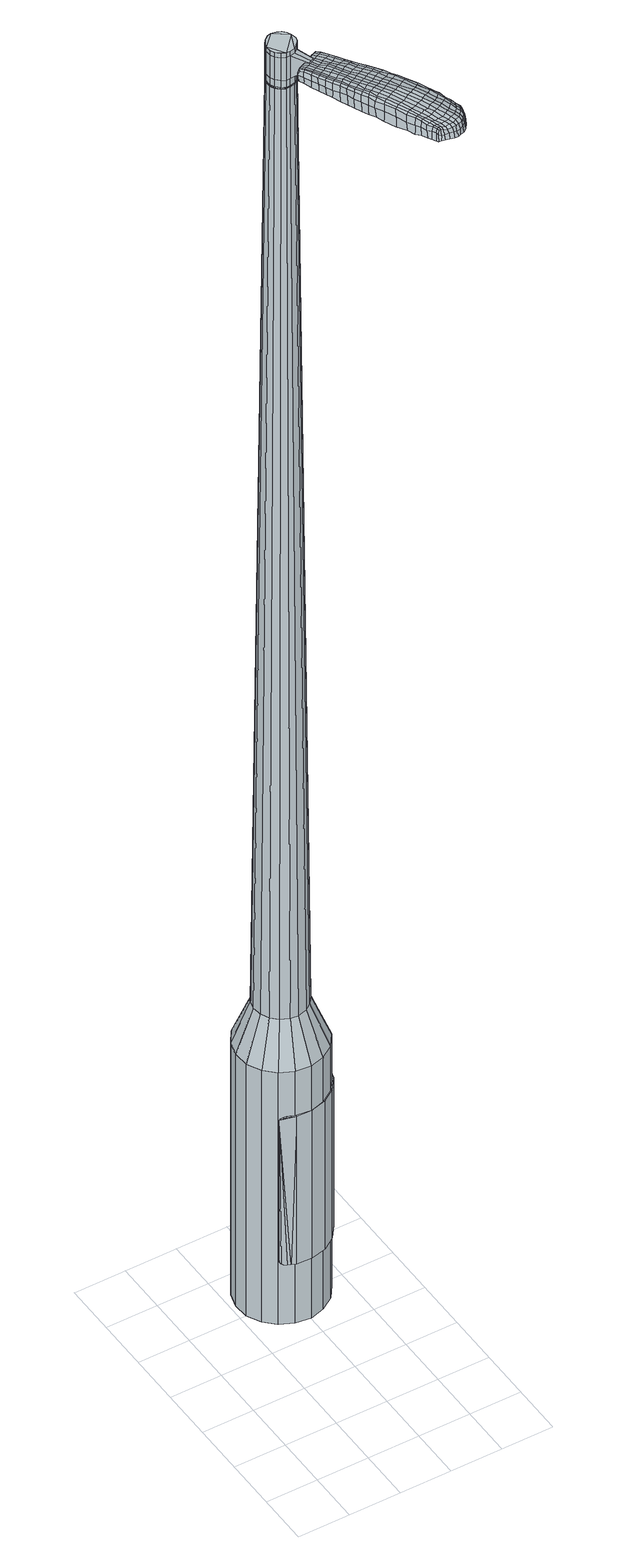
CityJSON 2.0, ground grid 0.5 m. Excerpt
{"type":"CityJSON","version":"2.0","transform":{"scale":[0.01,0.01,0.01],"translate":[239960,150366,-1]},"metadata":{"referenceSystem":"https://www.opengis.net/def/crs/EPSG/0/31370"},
"CityObjects":{
"object1":{"type":"GenericCityObject","attributes":{"cluster":806,"mean_distance_to_centroid":0.358,"new_centroid_x":239960.95,"new_centroid_y":150368.12,"mean_distance_to_camera":11.25,"H1":11.8,"H2":12.44,"Z_final":110.63,"cluster2":-1,"proj_x":239954.11,"proj_y":150371.3,"id_line":88921,"bearing_l":24.94,"distance":7.54,"orientation":"right","G_obj":294.94},"geometry":[{"type":"MultiSurface","lod":"2","boundaries":[[[0,1,2,3]],[[1,4,5,2]],[[4,6,7,5]],[[6,8,9,7]],[[8,10,11,9]],[[10,12,13,11]],[[12,14,15,13]],[[14,16,17,15]],[[16,18,19,17]],[[18,20,21,19]],[[20,22,23,21]],[[22,24,25,23]],[[24,26,27,25]],[[26,28,29,27]],[[28,30,31,29]],[[30,32,33,31]],[[32,34,35,33]],[[34,0,3,35]],[[36,37,38,39]],[[38,40,41,42]],[[41,43,42]],[[42,44,45,46]],[[45,47,46]],[[46,48,49,50]],[[49,51,50]],[[42,46,50,38]],[[50,52,39,38]],[[53,36,39]],[[2,5,7,35]],[[7,9,11,15]],[[11,13,15]],[[15,17,19,23]],[[19,21,23]],[[23,25,27,31]],[[27,29,31]],[[15,23,31,7]],[[31,33,35,7]],[[3,2,35]],[[1,0,54,55]],[[0,34,56,54]],[[34,32,57,56]],[[32,30,58,57]],[[30,28,59,58]],[[28,26,60,59]],[[26,24,61,60]],[[24,22,62,61]],[[22,20,63,62]],[[20,18,64,63]],[[18,16,65,64]],[[16,14,66,65]],[[14,12,67,66]],[[12,10,68,67]],[[10,8,69,68]],[[8,6,70,69]],[[6,4,71,70]],[[4,1,55,71]],[[55,54,72,73]],[[54,56,74,72]],[[56,57,75,74]],[[57,58,76,75]],[[58,59,77,76]],[[59,60,78,77]],[[60,61,79,78]],[[61,62,80,79]],[[62,63,81,80]],[[63,64,82,81]],[[64,65,83,82]],[[65,66,84,83]],[[66,67,85,84]],[[67,68,86,85]],[[68,69,87,86]],[[69,70,88,87]],[[70,71,89,88]],[[71,55,73,89]],[[90,91,92,93]],[[94,95,91,90]],[[96,97,95,94]],[[98,99,97,96]],[[77,100,99,98]],[[78,101,100,77]],[[79,102,101,78]],[[80,103,102,79]],[[104,105,103,80]],[[106,107,105,104]],[[108,109,107,106]],[[110,111,109,108]],[[85,112,111,110]],[[113,114,112,85]],[[115,116,114,113]],[[117,118,116,115]],[[119,120,118,117]],[[93,92,120,119]],[[121,122,123,124]],[[125,121,124,126]],[[127,125,126,128]],[[129,127,128,130]],[[131,129,130,132]],[[133,131,132,134]],[[135,133,134,136]],[[137,135,136,138]],[[139,137,138,140]],[[141,139,140,142]],[[143,141,142,144]],[[145,143,144,146]],[[147,145,146,148]],[[149,147,148,150]],[[151,149,150,152]],[[153,151,152,154]],[[73,72,90,93]],[[72,74,94,90]],[[74,75,96,94]],[[75,76,98,96]],[[76,77,98]],[[81,104,80]],[[81,82,106,104]],[[82,83,108,106]],[[83,84,110,108]],[[84,85,110]],[[86,113,85]],[[86,87,115,113]],[[87,88,117,115]],[[88,89,119,117]],[[89,73,93,119]],[[155,156,92,91]],[[156,157,120,92]],[[157,158,118,120]],[[158,159,116,118]],[[159,160,114,116]],[[160,112,114]],[[161,111,112]],[[161,162,109,111]],[[162,163,107,109]],[[163,164,105,107]],[[164,103,105]],[[165,99,100]],[[165,166,97,99]],[[166,167,95,97]],[[167,155,91,95]],[[39,52,153,168]],[[156,155,169,154]],[[53,39,168,122]],[[155,167,123,169]],[[36,53,122,121]],[[167,166,124,123]],[[37,36,121,125]],[[166,165,126,124]],[[38,37,125,127]],[[165,100,128,126]],[[40,38,127,129]],[[100,101,130,128]],[[41,40,129,131]],[[101,102,132,130]],[[43,41,131,133]],[[102,103,134,132]],[[42,43,133,135]],[[103,164,136,134]],[[44,42,135,137]],[[164,163,138,136]],[[45,44,137,139]],[[163,162,140,138]],[[47,45,139,141]],[[162,161,142,140]],[[46,47,141,143]],[[161,112,144,142]],[[48,46,143,145]],[[112,160,146,144]],[[49,48,145,147]],[[160,159,148,146]],[[51,49,147,149]],[[159,158,150,148]],[[50,51,149,151]],[[158,157,152,150]],[[52,50,151,153]],[[157,156,154,152]],[[153,154,170,171]],[[154,169,172,170]],[[169,123,173,172]],[[123,122,174,173]],[[122,168,175,174]],[[168,153,171,175]],[[176,177,178,179]],[[180,176,179,181]],[[176,180,182,183]],[[177,176,183,184]],[[185,186,187,188]],[[189,185,188,190]],[[185,189,191,192]],[[186,185,192,193]],[[194,195,196,197]],[[198,194,197,199]],[[194,198,200,201]],[[195,194,201,202]],[[203,204,205,206]],[[207,203,206,208]],[[203,207,209,210]],[[204,203,210,211]],[[212,213,214,215]],[[216,212,215,217]],[[212,216,218,219]],[[213,212,219,220]],[[221,222,223,224]],[[225,221,224,226]],[[221,225,227,228]],[[222,221,228,229]],[[230,231,232,233]],[[222,230,233,223]],[[230,222,229,234]],[[231,230,234,235]],[[236,237,238,239]],[[231,236,239,232]],[[236,231,235,240]],[[237,236,240,241]],[[242,180,181,243]],[[237,242,243,238]],[[242,237,241,244]],[[180,242,244,182]],[[245,246,247,248]],[[249,245,248,250]],[[245,249,251,252]],[[246,245,252,253]],[[254,255,256,257]],[[246,254,257,247]],[[254,246,253,258]],[[255,254,258,259]],[[260,261,262,263]],[[255,260,263,256]],[[260,255,259,264]],[[261,260,264,265]],[[266,267,268,269]],[[261,266,269,262]],[[266,261,265,270]],[[267,266,270,271]],[[272,177,184,273]],[[267,272,273,268]],[[272,267,271,274]],[[177,272,274,178]],[[275,276,277,278]],[[279,275,278,280]],[[275,279,281,282]],[[276,275,282,283]],[[284,285,286,287]],[[276,284,287,277]],[[284,276,283,288]],[[285,284,288,289]],[[290,291,292,293]],[[285,290,293,286]],[[290,285,289,294]],[[291,290,294,295]],[[296,189,190,297]],[[291,296,297,292]],[[296,291,295,298]],[[189,296,298,191]],[[299,300,301,302]],[[303,299,302,304]],[[299,303,305,306]],[[300,299,306,307]],[[308,309,310,311]],[[300,308,311,301]],[[308,300,307,312]],[[309,308,312,313]],[[314,315,316,317]],[[309,314,317,310]],[[314,309,313,318]],[[315,314,318,319]],[[320,321,322,323]],[[315,320,323,316]],[[320,315,319,324]],[[321,320,324,325]],[[326,186,193,327]],[[321,326,327,322]],[[326,321,325,328]],[[186,326,328,187]],[[329,215,214,330]],[[331,329,330,332]],[[329,331,333,334]],[[215,329,334,217]],[[335,331,332,336]],[[337,335,336,338]],[[335,337,339,340]],[[331,335,340,333]],[[341,337,338,342]],[[343,341,342,344]],[[341,343,345,346]],[[337,341,346,339]],[[347,343,344,348]],[[349,347,348,350]],[[347,349,351,352]],[[343,347,352,345]],[[353,349,350,354]],[[204,353,354,205]],[[353,204,211,355]],[[349,353,355,351]],[[356,357,202,201]],[[358,356,201,200]],[[356,358,359,360]],[[357,356,360,361]],[[362,363,361,360]],[[364,362,360,359]],[[362,364,365,366]],[[363,362,366,367]],[[368,369,367,366]],[[370,368,366,365]],[[368,370,371,372]],[[369,368,372,373]],[[374,375,373,372]],[[376,374,372,371]],[[374,376,209,207]],[[375,374,207,208]],[[377,378,379,380]],[[279,377,380,281]],[[377,279,280,381]],[[378,377,381,382]],[[383,198,199,384]],[[378,383,384,379]],[[383,378,382,385]],[[198,383,385,200]],[[386,387,388,389]],[[225,386,389,227]],[[386,225,226,390]],[[387,386,390,391]],[[392,393,394,395]],[[387,392,395,388]],[[392,387,391,396]],[[393,392,396,397]],[[398,195,202,399]],[[393,398,399,394]],[[398,393,397,400]],[[195,398,400,196]],[[401,402,403,404]],[[183,401,404,184]],[[401,183,182,405]],[[402,401,405,406]],[[407,408,409,410]],[[402,407,410,403]],[[407,402,406,411]],[[408,407,411,412]],[[413,206,205,414]],[[408,413,414,409]],[[413,408,412,415]],[[206,413,415,208]],[[416,417,418,419]],[[188,416,419,190]],[[416,188,187,420]],[[417,416,420,421]],[[422,210,209,423]],[[417,422,423,418]],[[422,417,421,424]],[[210,422,424,211]],[[425,426,427,428]],[[303,425,428,305]],[[425,303,304,429]],[[426,425,429,430]],[[431,216,217,432]],[[426,431,432,427]],[[431,426,430,433]],[[216,431,433,218]],[[434,435,436,437]],[[249,434,437,251]],[[434,249,250,438]],[[435,434,438,439]],[[440,441,442,443]],[[435,440,443,436]],[[440,435,439,444]],[[441,440,444,445]],[[446,213,220,447]],[[441,446,447,442]],[[446,441,445,448]],[[213,446,448,214]],[[449,450,439,438]],[[248,449,438,250]],[[449,248,247,451]],[[450,449,451,452]],[[453,454,445,444]],[[450,453,444,439]],[[453,450,452,455]],[[454,453,455,456]],[[457,330,214,448]],[[454,457,448,445]],[[457,454,456,458]],[[330,457,458,332]],[[459,460,461,462]],[[306,459,462,307]],[[459,306,305,428]],[[460,459,428,427]],[[463,334,333,464]],[[460,463,464,461]],[[463,460,427,432]],[[334,463,432,217]],[[465,466,452,451]],[[257,465,451,247]],[[465,257,256,467]],[[466,465,467,468]],[[469,470,456,455]],[[466,469,455,452]],[[469,466,468,471]],[[470,469,471,472]],[[473,336,332,458]],[[470,473,458,456]],[[473,470,472,474]],[[336,473,474,338]],[[475,476,477,478]],[[312,475,478,313]],[[475,312,307,462]],[[476,475,462,461]],[[479,340,339,480]],[[476,479,480,477]],[[479,476,461,464]],[[340,479,464,333]],[[481,482,468,467]],[[263,481,467,256]],[[481,263,262,483]],[[482,481,483,484]],[[485,486,472,471]],[[482,485,471,468]],[[485,482,484,487]],[[486,485,487,488]],[[489,342,338,474]],[[486,489,474,472]],[[489,486,488,490]],[[342,489,490,344]],[[491,492,493,494]],[[318,491,494,319]],[[491,318,313,478]],[[492,491,478,477]],[[495,346,345,496]],[[492,495,496,493]],[[495,492,477,480]],[[346,495,480,339]],[[497,498,484,483]],[[269,497,483,262]],[[497,269,268,499]],[[498,497,499,500]],[[501,502,488,487]],[[498,501,487,484]],[[501,498,500,503]],[[502,501,503,504]],[[505,348,344,490]],[[502,505,490,488]],[[505,502,504,506]],[[348,505,506,350]],[[507,508,509,510]],[[324,507,510,325]],[[507,324,319,494]],[[508,507,494,493]],[[511,352,351,512]],[[508,511,512,509]],[[511,508,493,496]],[[352,511,496,345]],[[513,514,500,499]],[[273,513,499,268]],[[513,273,184,404]],[[514,513,404,403]],[[515,516,504,503]],[[514,515,503,500]],[[515,514,403,410]],[[516,515,410,409]],[[517,354,350,506]],[[516,517,506,504]],[[517,516,409,414]],[[354,517,414,205]],[[518,519,421,420]],[[328,518,420,187]],[[518,328,325,510]],[[519,518,510,509]],[[520,355,211,424]],[[519,520,424,421]],[[520,519,509,512]],[[355,520,512,351]],[[521,522,382,381]],[[278,521,381,280]],[[521,278,277,523]],[[522,521,523,524]],[[525,358,200,385]],[[522,525,385,382]],[[525,522,524,526]],[[358,525,526,359]],[[527,528,529,530]],[[228,527,530,229]],[[527,228,227,389]],[[528,527,389,388]],[[531,532,533,534]],[[528,531,534,529]],[[531,528,388,395]],[[532,531,395,394]],[[535,357,361,536]],[[532,535,536,533]],[[535,532,394,399]],[[357,535,399,202]],[[537,538,524,523]],[[287,537,523,277]],[[537,287,286,539]],[[538,537,539,540]],[[541,364,359,526]],[[538,541,526,524]],[[541,538,540,542]],[[364,541,542,365]],[[543,544,545,546]],[[234,543,546,235]],[[543,234,229,530]],[[544,543,530,529]],[[547,548,549,550]],[[544,547,550,545]],[[547,544,529,534]],[[548,547,534,533]],[[551,363,367,552]],[[548,551,552,549]],[[551,548,533,536]],[[363,551,536,361]],[[553,554,540,539]],[[293,553,539,286]],[[553,293,292,555]],[[554,553,555,556]],[[557,370,365,542]],[[554,557,542,540]],[[557,554,556,558]],[[370,557,558,371]],[[559,560,561,562]],[[240,559,562,241]],[[559,240,235,546]],[[560,559,546,545]],[[563,564,565,566]],[[560,563,566,561]],[[563,560,545,550]],[[564,563,550,549]],[[567,369,373,568]],[[564,567,568,565]],[[567,564,549,552]],[[369,567,552,367]],[[569,570,556,555]],[[297,569,555,292]],[[569,297,190,419]],[[570,569,419,418]],[[571,376,371,558]],[[570,571,558,556]],[[571,570,418,423]],[[376,571,423,209]],[[572,573,406,405]],[[244,572,405,182]],[[572,244,241,562]],[[573,572,562,561]],[[574,575,412,411]],[[573,574,411,406]],[[574,573,561,566]],[[575,574,566,565]],[[576,375,208,415]],[[575,576,415,412]],[[576,575,565,568]],[[375,576,568,373]],[[577,578,579,580]],[[580,579,581,582]],[[583,581,579,584]],[[584,579,578,585]],[[586,587,588,589]],[[589,588,590,591]],[[592,590,588,593]],[[593,588,587,594]],[[595,596,597,598]],[[598,597,599,600]],[[601,599,597,602]],[[602,597,596,603]],[[604,605,606,607]],[[607,606,608,609]],[[610,608,606,611]],[[611,606,605,612]],[[613,614,615,616]],[[616,615,617,618]],[[619,617,615,620]],[[620,615,614,621]],[[622,623,624,625]],[[625,624,626,627]],[[628,626,624,629]],[[629,624,623,630]],[[631,632,633,634]],[[634,633,623,622]],[[630,623,633,635]],[[635,633,632,636]],[[637,638,639,640]],[[640,639,632,631]],[[636,632,639,641]],[[641,639,638,642]],[[582,581,643,644]],[[644,643,638,637]],[[642,638,643,645]],[[645,643,581,583]],[[646,647,648,649]],[[649,648,650,651]],[[652,650,648,653]],[[653,648,647,654]],[[655,656,657,658]],[[658,657,647,646]],[[654,647,657,659]],[[659,657,656,660]],[[661,662,663,664]],[[664,663,656,655]],[[660,656,663,665]],[[665,663,662,666]],[[667,668,669,670]],[[670,669,662,661]],[[666,662,669,671]],[[671,669,668,672]],[[585,578,673,674]],[[674,673,668,667]],[[672,668,673,675]],[[675,673,578,577]],[[676,677,678,679]],[[679,678,680,681]],[[682,680,678,683]],[[683,678,677,684]],[[685,686,687,688]],[[688,687,677,676]],[[684,677,687,689]],[[689,687,686,690]],[[691,692,693,694]],[[694,693,686,685]],[[690,686,693,695]],[[695,693,692,696]],[[591,590,697,698]],[[698,697,692,691]],[[696,692,697,699]],[[699,697,590,592]],[[700,701,702,703]],[[703,702,704,705]],[[706,704,702,707]],[[707,702,701,708]],[[709,710,711,712]],[[712,711,701,700]],[[708,701,711,713]],[[713,711,710,714]],[[715,716,717,718]],[[718,717,710,709]],[[714,710,717,719]],[[719,717,716,720]],[[721,722,723,724]],[[724,723,716,715]],[[720,716,723,725]],[[725,723,722,726]],[[594,587,727,728]],[[728,727,722,721]],[[726,722,727,729]],[[729,727,587,586]],[[613,616,730,731]],[[731,730,732,733]],[[734,732,730,735]],[[735,730,616,618]],[[733,732,736,737]],[[737,736,738,739]],[[740,738,736,741]],[[741,736,732,734]],[[739,738,742,743]],[[743,742,744,745]],[[746,744,742,747]],[[747,742,738,740]],[[745,744,748,749]],[[749,748,750,751]],[[752,750,748,753]],[[753,748,744,746]],[[751,750,754,755]],[[755,754,605,604]],[[612,605,754,756]],[[756,754,750,752]],[[603,757,758,602]],[[602,758,759,601]],[[760,759,758,761]],[[761,758,757,762]],[[762,763,764,761]],[[761,764,765,760]],[[766,765,764,767]],[[767,764,763,768]],[[768,769,770,767]],[[767,770,771,766]],[[772,771,770,773]],[[773,770,769,774]],[[774,775,776,773]],[[773,776,777,772]],[[610,777,776,608]],[[608,776,775,609]],[[778,779,780,781]],[[781,780,680,682]],[[681,680,780,782]],[[782,780,779,783]],[[600,599,784,785]],[[785,784,779,778]],[[783,779,784,786]],[[786,784,599,601]],[[787,788,789,790]],[[790,789,626,628]],[[627,626,789,791]],[[791,789,788,792]],[[793,794,795,796]],[[796,795,788,787]],[[792,788,795,797]],[[797,795,794,798]],[[603,596,799,800]],[[800,799,794,793]],[[798,794,799,801]],[[801,799,596,595]],[[802,803,804,805]],[[805,804,584,585]],[[583,584,804,806]],[[806,804,803,807]],[[808,809,810,811]],[[811,810,803,802]],[[807,803,810,812]],[[812,810,809,813]],[[604,607,814,815]],[[815,814,809,808]],[[813,809,814,816]],[[816,814,607,609]],[[817,818,819,820]],[[820,819,589,591]],[[586,589,819,821]],[[821,819,818,822]],[[610,611,823,824]],[[824,823,818,817]],[[822,818,823,825]],[[825,823,611,612]],[[826,827,828,829]],[[829,828,704,706]],[[705,704,828,830]],[[830,828,827,831]],[[618,617,832,833]],[[833,832,827,826]],[[831,827,832,834]],[[834,832,617,619]],[[835,836,837,652]],[[837,650,652]],[[651,650,837,838]],[[838,837,836,839]],[[840,841,842,843]],[[843,842,836,835]],[[839,836,842,844]],[[844,842,841,845]],[[621,614,846,847]],[[847,846,841,840]],[[845,841,846,848]],[[848,846,614,613]],[[839,849,850,838]],[[838,850,649,651]],[[646,649,850,851]],[[851,850,849,852]],[[845,853,854,844]],[[844,854,849,839]],[[852,849,854,855]],[[855,854,853,856]],[[613,731,857,848]],[[848,857,853,845]],[[856,853,857,858]],[[858,857,731,733]],[[859,860,861,862]],[[862,861,707,708]],[[706,707,861,829]],[[829,861,860,826]],[[734,735,863,864]],[[864,863,860,859]],[[826,860,863,833]],[[833,863,735,618]],[[852,865,866,851]],[[851,866,658,646]],[[655,658,866,867]],[[866,865,867]],[[856,868,869,855]],[[855,869,865,852]],[[867,865,869,870]],[[870,869,868,871]],[[733,737,872,858]],[[858,872,868,856]],[[871,868,872,873]],[[873,872,737,739]],[[874,875,876,877]],[[877,876,713,714]],[[708,713,876,862]],[[862,876,875,859]],[[740,741,878,879]],[[879,878,875,874]],[[859,875,878,864]],[[864,878,741,734]],[[880,881,867]],[[867,881,664,655]],[[661,664,881,882]],[[882,881,880,883]],[[871,884,885,870]],[[870,885,880,867]],[[883,880,885,886]],[[886,885,884,887]],[[739,743,888,873]],[[873,888,884,871]],[[887,884,888,889]],[[889,888,743,745]],[[890,891,892,893]],[[893,892,719,720]],[[714,719,892,877]],[[877,892,891,874]],[[746,747,894,895]],[[895,894,891,890]],[[874,891,894,879]],[[879,894,747,740]],[[883,896,897,882]],[[882,897,670,661]],[[667,670,897,898]],[[898,897,896,899]],[[887,900,901,886]],[[886,901,896,883]],[[899,896,901,902]],[[902,901,900,903]],[[745,749,904,889]],[[889,904,900,887]],[[903,900,904,905]],[[905,904,749,751]],[[906,907,908,909]],[[909,908,725,726]],[[720,725,908,893]],[[893,908,907,890]],[[752,753,910,911]],[[911,910,907,906]],[[890,907,910,895]],[[895,910,753,746]],[[899,912,913,898]],[[898,913,674,667]],[[585,674,913,805]],[[805,913,912,802]],[[903,914,915,902]],[[902,915,912,899]],[[802,912,915,811]],[[811,915,914,808]],[[751,755,916,905]],[[905,916,914,903]],[[808,914,916,815]],[[815,916,755,604]],[[822,917,918,821]],[[821,918,729,586]],[[726,729,918,909]],[[909,918,917,906]],[[612,756,919,825]],[[825,919,917,822]],[[906,917,919,911]],[[911,919,756,752]],[[783,920,921,782]],[[782,921,679,681]],[[676,679,921,922]],[[922,921,920,923]],[[601,759,924,786]],[[786,924,920,783]],[[923,920,924,925]],[[925,924,759,760]],[[926,927,928,929]],[[929,928,629,630]],[[628,629,928,790]],[[790,928,927,787]],[[930,931,932,933]],[[933,932,927,926]],[[787,927,932,796]],[[796,932,931,793]],[[762,757,934,935]],[[935,934,931,930]],[[793,931,934,800]],[[800,934,757,603]],[[923,936,937,922]],[[922,937,688,676]],[[685,688,937,938]],[[938,937,936,939]],[[760,765,940,925]],[[925,940,936,923]],[[939,936,940,941]],[[941,940,765,766]],[[942,943,944,945]],[[945,944,635,636]],[[630,635,944,929]],[[929,944,943,926]],[[946,947,948,949]],[[949,948,943,942]],[[926,943,948,933]],[[933,948,947,930]],[[768,763,950,951]],[[951,950,947,946]],[[930,947,950,935]],[[935,950,763,762]],[[939,952,953,938]],[[938,953,694,685]],[[691,694,953,954]],[[954,953,952,955]],[[766,771,956,941]],[[941,956,952,939]],[[955,952,956,957]],[[957,956,771,772]],[[958,959,960,961]],[[961,960,641,642]],[[636,641,960,945]],[[945,960,959,942]],[[962,963,964,965]],[[965,964,959,958]],[[942,959,964,949]],[[949,964,963,946]],[[774,769,966,967]],[[967,966,963,962]],[[946,963,966,951]],[[951,966,769,768]],[[955,968,969,954]],[[954,969,698,691]],[[591,698,969,820]],[[820,969,968,817]],[[772,777,970,957]],[[957,970,968,955]],[[817,968,970,824]],[[824,970,777,610]],[[807,971,972,806]],[[806,972,645,583]],[[642,645,972,961]],[[961,972,971,958]],[[813,973,974,812]],[[812,974,971,807]],[[958,971,974,965]],[[965,974,973,962]],[[609,775,975,816]],[[816,975,973,813]],[[962,973,975,967]],[[967,975,775,774]],[[577,580,179,178]],[[580,582,181,179]],[[592,593,192,191]],[[593,594,193,192]],[[595,598,197,196]],[[598,600,199,197]],[[619,620,219,218]],[[620,621,220,219]],[[622,625,224,223]],[[625,627,226,224]],[[631,634,233,232]],[[634,622,223,233]],[[637,640,239,238]],[[640,631,232,239]],[[582,644,243,181]],[[644,637,238,243]],[[652,653,252,251]],[[653,654,253,252]],[[654,659,258,253]],[[659,660,259,258]],[[660,665,264,259]],[[665,666,265,264]],[[666,671,270,265]],[[671,672,271,270]],[[672,675,274,271]],[[675,577,178,274]],[[682,683,282,281]],[[683,684,283,282]],[[684,689,288,283]],[[689,690,289,288]],[[690,695,294,289]],[[695,696,295,294]],[[696,699,298,295]],[[699,592,191,298]],[[700,703,302,301]],[[703,705,304,302]],[[709,712,311,310]],[[712,700,301,311]],[[715,718,317,316]],[[718,709,310,317]],[[721,724,323,322]],[[724,715,316,323]],[[594,728,327,193]],[[728,721,322,327]],[[778,781,380,379]],[[781,682,281,380]],[[600,785,384,199]],[[785,778,379,384]],[[627,791,390,226]],[[791,792,391,390]],[[792,797,396,391]],[[797,798,397,396]],[[798,801,400,397]],[[801,595,196,400]],[[705,830,429,304]],[[830,831,430,429]],[[831,834,433,430]],[[834,619,218,433]],[[835,652,437,436]],[[652,251,437]],[[840,843,443,442]],[[843,835,436,443]],[[621,847,447,220]],[[847,840,442,447]],[[976,977,978,979]],[[980,981,979,978]],[[982,983,984,985]],[[986,987,988,989]],[[977,990,991,978]],[[992,980,978,991]],[[993,982,985,994]],[[995,996,987,986]],[[990,997,998,991]],[[998,999,992,991]],[[1000,993,994,1001]],[[1002,996,995,1003]],[[997,1004,1005,998]],[[1005,1006,999,998]],[[1007,1000,1001,1008]],[[1009,1002,1003,1010]],[[1011,1012,1013,1014]],[[1015,1016,1012,1011]],[[1015,1017,1018,1016]],[[1017,1019,1020,1018]],[[1021,1022,1023,1024]],[[1025,1026,1022,1021]],[[1027,1028,1026,1025]],[[1029,1030,1028,1027]],[[1024,1013,1012,1021]],[[1021,1012,1016,1025]],[[1016,1018,1027,1025]],[[1018,1020,1029,1027]],[[985,984,981,980]],[[994,985,980,992]],[[999,1001,994,992]],[[1006,1008,1001,999]],[[986,989,983,982]],[[995,986,982,993]],[[1003,995,993,1000]],[[1010,1003,1000,1007]],[[987,1011,1014,988]],[[996,1015,1011,987]],[[1017,1015,996,1002]],[[1019,1017,1002,1009]],[[1031,1032,1033,1034]],[[1033,1035,1036,1037]],[[1033,1037,1038,1039]],[[1033,1039,1034]],[[1040,1031,1034,1041]],[[1042,1041,1034,1043]],[[1044,1043,1034]],[[1045,1033,1032,1046]],[[1047,1045,1046,1048]],[[1049,1047,1048,1050]],[[1051,1049,1050,1052]],[[1053,1051,1052,1054]],[[1054,1055,1056,1057]],[[1054,1057,1058,1059]],[[1054,1059,1060,1061]],[[1060,1062,1063,1064]],[[1060,1064,1065,1066]],[[1060,1066,1061]],[[1054,1061,1053]],[[1067,1068,1032,1031]],[[1069,1070,1035,1033]],[[1071,1072,1044,1034]],[[1068,1073,1046,1032]],[[1074,1069,1033,1045]],[[1073,1075,1048,1046]],[[1076,1074,1045,1047]],[[1075,1077,1050,1048]],[[1078,1076,1047,1049]],[[1077,1079,1052,1050]],[[1080,1078,1049,1051]],[[1079,1081,1054,1052]],[[1082,1080,1051,1053]],[[1081,1083,1055,1054]],[[1084,1085,1062,1060]],[[1086,1082,1053,1061]],[[1056,1055,1083,1087]],[[1057,1056,1087,1088]],[[1058,1057,1088,1089]],[[1059,1058,1089,1090]],[[1060,1059,1090,1084]],[[1091,1067,1031,1040]],[[1092,1091,1040,1041]],[[1093,1092,1041,1042]],[[1094,1093,1042,1043]],[[1072,1094,1043,1044]],[[1036,1035,1070,1095]],[[1063,1062,1085,1096]],[[1037,1036,1095,1097]],[[1038,1037,1097,1098]],[[1039,1038,1098,1099]],[[1034,1039,1099,1071]],[[1064,1063,1096,1100]],[[1065,1064,1100,1101]],[[1066,1065,1101,1102]],[[1061,1066,1102,1086]]]}]}
},
"vertices":[
[115,173,384],[101,169,384],[101,169,96],[115,173,96],[86,171,384],[86,171,96],[73,177,384],[73,177,96],[63,187,384],[63,187,96],[56,200,384],[56,200,96],[55,215,384],[55,215,96],[59,229,384],[59,229,96],[67,241,384],[67,241,96],[79,250,384],[79,250,96],[94,254,384],[94,254,96],[108,252,384],[108,252,96],[122,246,384],[122,246,96],[132,236,384],[132,236,96],[138,222,384],[138,222,96],[139,208,384],[139,208,96],[136,193,384],[136,193,96],[127,181,384],[127,181,96],[110,206,1524],[111,210,1524],[110,215,1524],[103,199,1524],[108,219,1524],[105,222,1524],[96,225,1524],[101,224,1524],[92,224,1524],[88,221,1524],[84,213,1524],[85,217,1524],[84,208,1524],[86,204,1524],[94,198,1524],[90,200,1524],[98,198,1524],[107,202,1524],[108,189,429],[99,186,429],[115,194,429],[120,201,429],[122,209,429],[122,218,429],[118,226,429],[112,232,429],[104,236,429],[95,236,429],[87,234,429],[80,229,429],[74,222,429],[72,214,429],[73,205,429],[77,197,429],[83,191,429],[91,187,429],[103,199,1483],[98,198,1483],[107,202,1483],[110,206,1483],[111,210,1483],[110,215,1483],[108,219,1483],[105,222,1483],[101,224,1483],[96,225,1483],[92,224,1483],[88,221,1483],[85,217,1483],[84,213,1483],[84,208,1483],[86,204,1483],[90,200,1483],[94,198,1483],[103,200,1483],[103,200,1485],[98,199,1485],[98,199,1483],[106,202,1483],[106,202,1485],[109,206,1483],[109,206,1485],[110,210,1483],[110,210,1485],[110,215,1485],[108,219,1485],[105,222,1485],[101,224,1485],[96,224,1483],[96,224,1485],[92,223,1483],[92,223,1485],[88,220,1483],[88,220,1485],[86,217,1483],[86,217,1485],[84,213,1485],[85,208,1483],[85,208,1485],[87,204,1483],[87,204,1485],[90,201,1483],[90,201,1485],[94,199,1483],[94,199,1485],[110,206,1519],[107,202,1519],[107,202,1493],[110,206,1493],[111,210,1519],[111,210,1493],[110,215,1519],[110,215,1493],[108,219,1519],[108,219,1493],[105,222,1519],[105,222,1493],[101,224,1519],[101,224,1493],[96,225,1519],[96,225,1493],[92,224,1519],[92,224,1493],[88,221,1519],[88,221,1493],[85,217,1519],[85,217,1493],[84,213,1519],[84,213,1493],[84,208,1519],[84,208,1493],[86,204,1519],[86,204,1493],[90,200,1519],[90,200,1493],[94,198,1519],[94,198,1493],[98,198,1519],[98,198,1493],[103,199,1485],[98,198,1485],[94,198,1485],[90,200,1485],[86,204,1485],[84,208,1485],[85,217,1485],[88,221,1485],[92,224,1485],[96,225,1485],[111,210,1485],[110,206,1485],[107,202,1485],[103,199,1519],[103,199,1493],[108,181,1513],[108,181,1518],[111,182,1513],[114,184,1513],[114,184,1518],[111,182,1518],[124,107,1519],[122,113,1518],[121,112,1509],[124,105,1510],[128,99,1519],[127,97,1510],[129,100,1526],[125,108,1525],[123,115,1525],[159,123,1519],[156,129,1518],[154,129,1525],[158,123,1525],[163,115,1519],[161,115,1526],[165,115,1510],[161,122,1510],[158,129,1509],[174,49,1519],[171,47,1519],[171,47,1513],[175,48,1513],[178,52,1519],[178,51,1513],[177,53,1524],[174,50,1524],[170,49,1524],[143,116,1530],[140,123,1529],[137,121,1529],[140,115,1530],[147,108,1531],[144,106,1531],[150,109,1530],[146,118,1530],[143,124,1529],[109,189,1512],[106,188,1512],[107,187,1517],[109,188,1517],[112,190,1512],[112,189,1517],[112,190,1506],[109,188,1506],[107,187,1506],[151,54,1519],[149,57,1519],[148,55,1512],[150,52,1512],[152,52,1518],[151,50,1512],[153,53,1522],[152,54,1523],[150,57,1524],[146,61,1519],[144,66,1519],[143,64,1512],[146,59,1512],[147,62,1524],[145,67,1525],[141,71,1519],[137,78,1519],[137,76,1511],[140,69,1511],[142,72,1526],[138,79,1526],[133,88,1519],[132,86,1510],[134,90,1526],[97,175,1513],[100,168,1513],[101,170,1518],[98,177,1517],[95,181,1512],[96,180,1516],[95,180,1506],[97,174,1507],[99,167,1507],[103,161,1514],[105,154,1515],[106,156,1520],[103,163,1519],[102,160,1507],[105,153,1507],[108,147,1515],[111,141,1516],[112,142,1522],[109,149,1521],[107,146,1508],[110,139,1508],[114,134,1517],[116,127,1517],[117,128,1524],[114,135,1523],[113,132,1508],[115,125,1509],[119,120,1518],[120,122,1524],[118,118,1509],[183,68,1519],[182,71,1519],[181,71,1524],[182,68,1523],[184,66,1518],[183,66,1522],[185,65,1512],[185,68,1512],[184,71,1512],[181,76,1519],[179,81,1519],[177,81,1525],[179,76,1524],[182,75,1512],[180,81,1512],[176,87,1519],[173,94,1519],[172,94,1526],[175,87,1526],[178,86,1511],[175,94,1511],[168,105,1519],[167,105,1526],[170,104,1510],[125,188,1513],[128,181,1513],[130,181,1507],[126,188,1507],[122,193,1512],[123,193,1506],[121,192,1516],[123,188,1517],[127,182,1518],[132,175,1514],[135,168,1515],[137,168,1507],[133,174,1507],[130,175,1519],[134,168,1520],[139,162,1515],[142,155,1516],[144,155,1508],[141,161,1508],[137,162,1521],[141,155,1522],[146,149,1517],[149,142,1517],[151,142,1509],[148,148,1508],[144,149,1523],[148,142,1524],[153,136,1518],[155,135,1509],[151,136,1524],[112,183,1519],[109,182,1519],[115,176,1520],[112,175,1520],[117,178,1520],[114,184,1519],[118,170,1522],[116,169,1522],[121,163,1523],[119,162,1523],[124,164,1523],[121,171,1521],[124,156,1524],[122,155,1524],[127,149,1525],[125,148,1525],[130,151,1525],[127,158,1524],[131,143,1526],[128,142,1526],[134,136,1527],[131,135,1527],[137,138,1527],[134,144,1526],[137,129,1528],[134,128,1528],[140,131,1528],[173,53,1527],[169,52,1527],[176,56,1526],[174,60,1527],[171,57,1528],[167,56,1528],[168,63,1529],[165,61,1529],[171,65,1528],[168,72,1530],[165,70,1530],[161,68,1530],[162,76,1531],[158,75,1531],[165,78,1530],[161,87,1531],[158,85,1531],[155,83,1531],[153,96,1531],[149,95,1531],[156,98,1531],[184,63,1518],[183,60,1519],[184,60,1513],[185,63,1513],[183,64,1523],[182,61,1523],[181,56,1519],[181,55,1513],[180,57,1524],[154,50,1518],[156,49,1518],[156,50,1523],[154,52,1523],[153,49,1513],[156,48,1513],[160,48,1519],[164,47,1519],[163,48,1524],[159,49,1523],[160,47,1513],[164,46,1513],[167,47,1519],[167,48,1524],[168,46,1513],[127,109,1528],[128,110,1528],[126,117,1528],[124,116,1527],[130,101,1528],[132,102,1529],[131,111,1529],[134,112,1530],[131,119,1529],[128,118,1528],[135,103,1529],[138,104,1530],[137,113,1530],[134,120,1529],[141,105,1531],[156,123,1528],[154,122,1529],[158,114,1529],[160,115,1528],[153,129,1527],[151,128,1528],[150,120,1529],[154,112,1530],[147,126,1528],[120,194,1512],[118,193,1512],[118,192,1517],[120,193,1517],[121,194,1506],[119,193,1506],[115,192,1512],[115,191,1517],[116,191,1506],[96,183,1512],[97,184,1512],[97,183,1506],[95,182,1506],[97,182,1517],[98,183,1517],[99,185,1512],[102,186,1512],[102,185,1506],[99,184,1506],[100,184,1517],[102,185,1517],[104,187,1512],[104,186,1506],[105,186,1517],[99,177,1519],[100,178,1519],[102,170,1520],[103,171,1520],[102,179,1519],[105,180,1519],[105,172,1520],[108,173,1520],[107,181,1519],[110,174,1520],[122,188,1519],[120,187,1519],[124,180,1520],[126,181,1520],[117,186,1519],[121,179,1520],[105,163,1521],[106,164,1521],[107,157,1522],[109,157,1522],[108,165,1521],[111,166,1521],[111,158,1522],[114,159,1523],[113,167,1522],[116,161,1523],[129,175,1521],[127,174,1521],[131,167,1522],[132,168,1522],[124,172,1521],[127,166,1522],[110,150,1523],[112,150,1523],[113,143,1524],[115,144,1524],[114,151,1523],[117,153,1524],[117,145,1525],[120,146,1525],[119,154,1524],[122,147,1525],[136,161,1523],[134,161,1523],[137,154,1524],[139,155,1524],[131,159,1524],[134,152,1525],[116,136,1525],[117,137,1525],[118,129,1526],[120,130,1526],[120,138,1526],[122,139,1526],[123,131,1527],[125,132,1527],[125,140,1526],[128,134,1527],[143,148,1525],[141,147,1525],[144,141,1526],[146,142,1526],[137,146,1526],[141,139,1527],[121,122,1527],[123,123,1527],[125,124,1527],[128,126,1528],[131,127,1528],[150,135,1527],[147,134,1527],[144,133,1528],[182,66,1525],[181,64,1525],[180,70,1526],[179,67,1526],[179,60,1526],[177,63,1527],[153,54,1525],[155,53,1525],[153,56,1526],[151,57,1525],[158,51,1525],[162,51,1526],[160,55,1527],[157,55,1526],[166,51,1526],[164,55,1527],[179,75,1526],[177,72,1527],[176,80,1527],[175,78,1528],[175,69,1528],[172,75,1529],[149,61,1526],[151,61,1527],[148,66,1528],[146,67,1527],[154,60,1527],[157,60,1528],[154,66,1529],[151,66,1528],[161,60,1528],[158,67,1530],[174,86,1528],[172,84,1529],[170,93,1528],[169,92,1529],[169,81,1529],[165,89,1530],[143,72,1528],[145,72,1528],[142,80,1529],[140,80,1528],[148,72,1529],[151,73,1530],[148,81,1530],[144,80,1530],[155,73,1530],[151,82,1531],[165,104,1529],[163,103,1529],[160,100,1530],[135,90,1528],[137,91,1529],[140,91,1530],[143,92,1530],[146,93,1531],[123,112,1509],[124,114,1518],[126,108,1518],[125,106,1509],[130,100,1519],[129,98,1510],[131,101,1525],[127,109,1525],[124,116,1525],[153,128,1525],[154,128,1518],[158,122,1518],[156,122,1525],[162,114,1519],[160,114,1525],[163,114,1510],[160,121,1509],[156,128,1509],[171,49,1513],[170,50,1519],[173,51,1519],[174,50,1513],[176,53,1519],[177,52,1513],[175,54,1524],[173,52,1524],[170,51,1524],[137,121,1528],[140,122,1528],[143,116,1529],[140,114,1529],[147,108,1529],[144,106,1529],[150,109,1529],[146,117,1529],[143,124,1528],[108,185,1516],[107,186,1512],[110,187,1512],[110,186,1516],[113,188,1512],[113,187,1516],[113,188,1506],[110,186,1506],[108,185,1506],[150,56,1512],[150,58,1519],[152,55,1518],[151,54,1512],[153,53,1518],[153,52,1512],[154,54,1522],[153,56,1523],[151,59,1523],[144,65,1512],[145,67,1519],[148,62,1519],[147,60,1512],[149,63,1524],[146,68,1525],[138,77,1511],[139,79,1519],[143,72,1519],[142,70,1511],[143,73,1525],[140,80,1526],[134,89,1519],[134,87,1510],[135,90,1526],[102,170,1518],[102,169,1513],[99,176,1513],[100,177,1517],[97,181,1512],[98,180,1515],[97,180,1506],[98,175,1506],[101,168,1507],[108,156,1520],[107,155,1514],[104,162,1514],[105,163,1519],[104,161,1507],[106,154,1507],[114,142,1522],[113,141,1516],[110,148,1515],[111,149,1521],[109,147,1508],[112,140,1508],[119,129,1523],[118,127,1517],[115,134,1516],[116,136,1522],[115,133,1508],[117,126,1508],[121,121,1517],[122,122,1524],[120,119,1509],[179,71,1523],[180,71,1519],[181,68,1518],[180,67,1523],[182,66,1518],[181,66,1522],[183,65,1512],[183,67,1512],[182,70,1512],[175,81,1525],[177,81,1519],[179,75,1519],[177,75,1524],[181,75,1512],[179,80,1512],[170,93,1526],[171,93,1519],[175,86,1519],[173,86,1525],[176,86,1511],[173,93,1511],[167,104,1519],[165,104,1526],[168,103,1510],[128,180,1507],[127,180,1513],[123,187,1513],[124,187,1506],[120,191,1512],[122,191,1506],[120,190,1515],[122,187,1517],[125,181,1518],[135,167,1507],[134,167,1514],[130,174,1514],[132,173,1507],[129,174,1519],[132,167,1520],[143,154,1508],[141,154,1516],[137,161,1515],[139,160,1508],[136,161,1521],[139,154,1522],[150,141,1508],[148,141,1517],[144,148,1516],[146,147,1508],[143,148,1522],[146,141,1523],[151,135,1517],[153,134,1509],[149,135,1524],[112,182,1518],[110,181,1518],[115,176,1519],[113,175,1519],[118,177,1519],[115,183,1518],[118,169,1520],[116,168,1520],[121,162,1521],[119,161,1521],[124,164,1521],[121,170,1520],[124,156,1523],[122,154,1523],[128,149,1524],[125,148,1524],[131,150,1524],[127,157,1523],[131,142,1525],[128,141,1525],[134,136,1526],[131,134,1526],[137,137,1526],[134,144,1525],[137,129,1527],[134,128,1527],[140,130,1527],[169,53,1526],[172,54,1526],[175,57,1525],[173,60,1526],[170,58,1526],[167,56,1526],[164,62,1528],[168,64,1528],[171,66,1527],[168,72,1528],[165,70,1529],[161,69,1529],[158,75,1530],[162,77,1530],[165,78,1529],[161,86,1530],[158,85,1530],[155,83,1530],[149,95,1530],[152,96,1530],[156,98,1530],[182,61,1513],[181,61,1518],[182,64,1518],[183,64,1512],[181,65,1523],[180,62,1523],[179,57,1519],[180,57,1513],[178,58,1523],[157,52,1523],[157,51,1518],[155,52,1518],[155,53,1523],[154,51,1512],[157,50,1512],[163,50,1523],[164,49,1519],[160,50,1519],[160,51,1523],[160,49,1513],[164,48,1513],[167,49,1519],[167,50,1524],[167,48,1513],[126,116,1527],[129,110,1527],[128,110,1527],[125,116,1526],[131,102,1527],[133,102,1528],[132,119,1528],[135,112,1528],[132,111,1528],[129,117,1527],[135,103,1528],[138,104,1529],[137,113,1529],[135,120,1528],[141,105,1529],[158,113,1528],[154,121,1527],[155,122,1527],[159,114,1527],[152,128,1526],[150,127,1527],[150,119,1528],[154,111,1528],[147,126,1527],[119,190,1516],[119,191,1512],[120,192,1512],[120,191,1516],[121,192,1506],[120,191,1506],[116,190,1512],[116,189,1516],[117,189,1506],[98,181,1506],[98,182,1512],[97,182,1512],[98,181,1516],[99,181,1516],[103,183,1506],[103,184,1512],[100,183,1512],[100,182,1506],[101,182,1516],[103,183,1516],[105,185,1512],[105,184,1506],[106,184,1516],[101,177,1518],[100,177,1518],[103,170,1519],[104,171,1519],[105,179,1518],[103,178,1518],[106,172,1519],[108,173,1519],[107,180,1518],[110,174,1519],[124,180,1519],[121,186,1518],[122,187,1518],[125,180,1519],[118,185,1518],[121,179,1519],[106,164,1520],[106,163,1520],[109,157,1521],[111,166,1520],[109,165,1520],[112,158,1521],[114,159,1521],[113,167,1520],[116,160,1521],[131,167,1521],[127,173,1520],[128,174,1520],[132,167,1521],[124,172,1520],[127,165,1521],[112,150,1522],[111,150,1522],[114,143,1523],[115,143,1523],[117,152,1522],[114,151,1522],[117,144,1523],[120,145,1524],[119,153,1523],[123,147,1524],[137,153,1523],[134,160,1522],[135,161,1522],[138,154,1523],[131,159,1522],[134,152,1523],[118,136,1524],[117,136,1524],[120,129,1525],[121,130,1525],[123,139,1525],[120,137,1524],[123,131,1525],[126,132,1526],[126,140,1525],[129,133,1526],[144,140,1525],[141,147,1524],[142,147,1524],[145,141,1525],[137,145,1524],[141,139,1525],[124,123,1526],[123,123,1526],[129,125,1527],[126,124,1526],[132,126,1527],[147,134,1526],[148,135,1526],[144,132,1526],[179,64,1524],[180,66,1524],[179,70,1525],[178,67,1525],[177,60,1525],[176,64,1525],[154,57,1525],[156,54,1524],[154,55,1524],[152,58,1525],[160,55,1526],[162,52,1525],[159,53,1524],[157,56,1525],[166,52,1525],[164,56,1526],[176,72,1526],[177,74,1526],[175,80,1526],[174,78,1527],[174,69,1526],[171,75,1527],[149,67,1527],[152,62,1526],[150,62,1526],[147,68,1526],[155,67,1528],[158,61,1527],[154,61,1526],[152,67,1527],[161,61,1527],[158,68,1528],[171,84,1527],[172,86,1527],[169,93,1527],[168,92,1528],[168,81,1528],[165,89,1529],[142,80,1528],[146,73,1527],[144,73,1527],[141,80,1527],[148,81,1529],[152,73,1529],[149,73,1528],[145,80,1528],[155,74,1529],[151,82,1530],[163,102,1528],[164,103,1528],[159,100,1529],[137,91,1528],[136,91,1528],[143,92,1529],[140,92,1529],[146,93,1530],[97,180,1508],[103,183,1508],[115,153,1509],[108,150,1509],[124,133,1510],[116,129,1510],[140,97,1512],[131,93,1512],[124,109,1511],[132,113,1511],[148,81,1513],[154,69,1514],[146,65,1514],[139,77,1513],[109,186,1508],[123,156,1509],[132,137,1510],[148,101,1512],[141,117,1511],[156,84,1513],[162,72,1514],[115,189,1508],[130,160,1509],[139,140,1510],[157,105,1512],[149,121,1511],[170,76,1514],[164,88,1513],[121,191,1508],[137,163,1509],[147,144,1510],[165,109,1512],[158,125,1511],[178,80,1514],[173,92,1513],[160,57,1514],[163,53,1514],[156,50,1514],[152,53,1514],[167,60,1514],[169,56,1514],[175,64,1514],[176,59,1514],[183,67,1514],[182,62,1514],[167,50,1515],[172,48,1515],[171,48,1515],[163,48,1515],[171,52,1515],[173,49,1515],[175,53,1515],[174,49,1515],[179,55,1515],[175,50,1515],[140,211,334],[141,206,334],[141,206,165],[140,221,171],[140,211,165],[140,214,165],[140,217,166],[140,219,167],[140,220,169],[140,214,334],[140,217,333],[140,219,332],[140,220,331],[140,221,328],[137,192,165],[137,192,334],[128,180,165],[128,180,334],[116,172,165],[116,172,334],[101,168,165],[101,168,334],[86,169,165],[86,169,334],[82,171,334],[79,172,334],[76,173,333],[74,174,332],[73,175,331],[73,175,328],[82,171,165],[73,175,171],[73,175,169],[74,174,167],[76,173,166],[79,172,165],[138,210,334],[138,207,334],[138,207,165],[138,210,165],[137,221,171],[137,221,328],[134,193,334],[134,193,165],[126,182,334],[126,182,165],[114,174,334],[114,174,165],[101,171,334],[101,171,165],[87,172,334],[87,172,165],[84,173,334],[74,177,328],[74,177,171],[84,173,165],[80,175,334],[78,176,333],[76,177,332],[75,177,331],[137,214,334],[137,217,333],[137,219,332],[137,220,331],[137,214,165],[75,177,169],[137,217,166],[137,219,167],[137,220,169],[76,177,167],[78,176,166],[80,175,165]
]}
